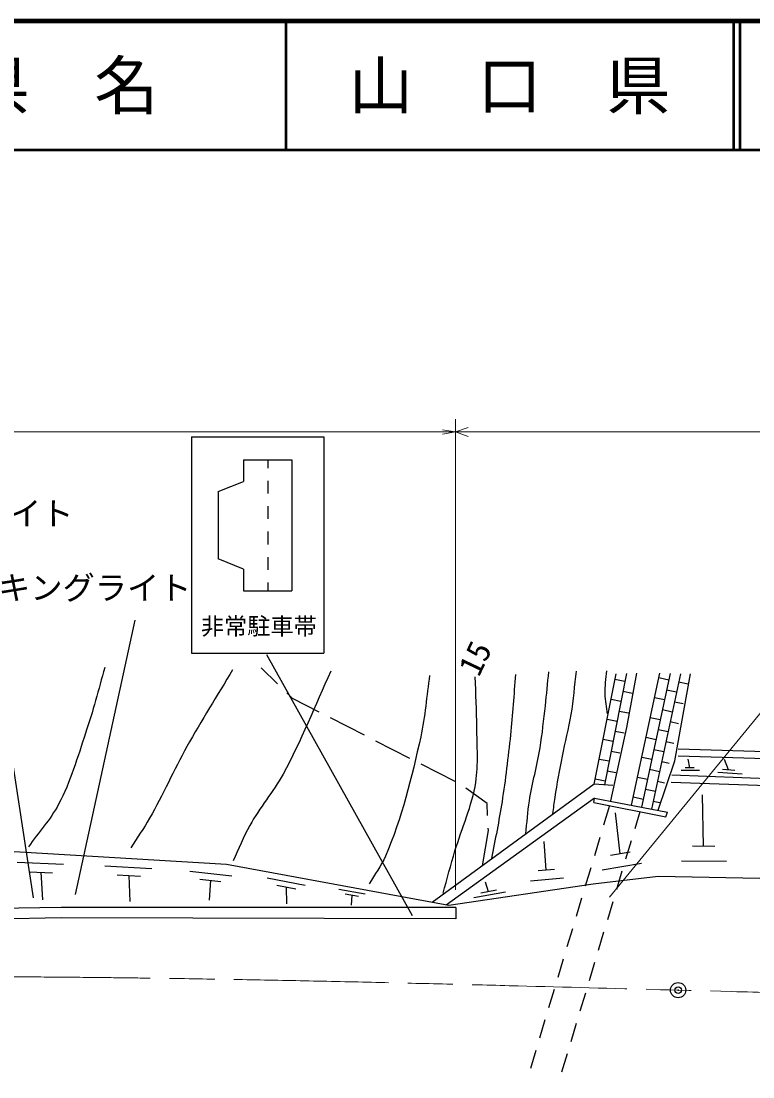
# Model space of a CAD drawing. Units: millimetres, scale not verified. Extents: x 40000 to 680000, y 20000 to 380000.
# Drawn here: x 312450 to 369266, y 298010 to 380000 of the extents above; entities that cross this region are included whole.
import ezdxf
from ezdxf.enums import TextEntityAlignment as Align

# ---------------------------------------------------------------- set-up
doc = ezdxf.new("R2010")
doc.units = ezdxf.units.MM
doc.header["$LTSCALE"] = 1000
doc.header["$PDMODE"] = 32
doc.header["$PDSIZE"] = 500
doc.linetypes.add('CHAIN', pattern=[18.5, 12, -1.5, 3.5, -1.5])
for name, color, linetype, lineweight in [('M-BGD', 7, 'Continuous', 25), ('M-BMK', 2, 'CHAIN', 13), ('M-BMK-SRVR', 3, 'Continuous', 25), ('M-STR-HTXT', 7, 'Continuous', 13), ('M-STR-STRC', 7, 'Continuous', 25), ('M-TTL', 2, 'Continuous', 140), ('M-TTL-LINE', 7, 'Continuous', 50)]:
    doc.layers.add(name, color=color, linetype=linetype, lineweight=lineweight)
doc.layers.add('M-TTL-TXT', color=7, linetype='Continuous')
doc.styles.add('ＭＳ ゴシック', font='')
doc.styles.get('ＭＳ ゴシック').set_extended_font_data('MS Gothic')

# ---------------------------------------------------------------- blocks, each defined once
blk = doc.blocks.new('open_arrow')
at = {"color": 0, "linetype": 'Continuous', "lineweight": -2}
blk.add_lwpolyline([(7.5, 1.25), (0, 0), (7.5, -1.25)], dxfattribs=at)

msp = doc.modelspace()

# ---------------------------------------------------------------- linework, layer by layer
at = {"layer": 'M-BGD'}
for p, q in [((332366, 328528), (331101, 329766)), ((356948, 320748), (358642, 329320)), ((359451, 329340), (357740, 320682)), ((358558, 328891), (359332, 328738)), ((359489, 325145), (360256, 329360)), ((359852, 319115), (362031, 329360)), ((362834, 329340), (360627, 318963)), ((363636, 329320), (361402, 318811)), ((361957, 329014), (362729, 328850)), ((363200, 322564), (364411, 329300)), ((359179, 327963), (359928, 327816)), ((362565, 328078), (363338, 327914)), ((363502, 328686), (364229, 328531)), ((333524, 327395), (333072, 327838)), ((335596, 326335), (333524, 327395)), ((358251, 327342), (359026, 327189)), ((361629, 327470), (362401, 327305)), ((358873, 326414), (359599, 326271)), ((362237, 326533), (363009, 326369)), ((363173, 327141), (363866, 326994)), ((339111, 324536), (336475, 325885)), ((357945, 325793), (358720, 325640)), ((361300, 325925), (362073, 325761)), ((362845, 325597), (363503, 325457)), ((358239, 319437), (359489, 325145)), ((358567, 324865), (359271, 324726)), ((361908, 324988), (362681, 324824)), ((342626, 322738), (339990, 324086)), ((357639, 324244), (358414, 324090)), ((360972, 324380), (361744, 324216)), ((362517, 324052), (363140, 323919)), ((358260, 323316), (358943, 323181)), ((361580, 323444), (362352, 323280)), ((380515, 322927), (363453, 323451)), ((346140, 320939), (343504, 322288)), ((357333, 322694), (358107, 322541)), ((360643, 322836), (361416, 322671)), ((361910, 318711), (363200, 322564)), ((362188, 322507), (362777, 322382)), ((380636, 322362), (363453, 322927)), ((364363, 322017), (364230, 322671)), ((367383, 321847), (367069, 322657)), ((357954, 321767), (358615, 321636)), ((361252, 321899), (362024, 321735)), ((382129, 320748), (362969, 321434)), ((365122, 321799), (363694, 321799)), ((364720, 322017), (364006, 322017)), ((368432, 321516), (366544, 321637)), ((367855, 321816), (366911, 321877)), ((356948, 320748), (344356, 311553)), ((358400, 320627), (356948, 320748)), ((357027, 321145), (357801, 320992)), ((360315, 321291), (361087, 321127)), ((361860, 320963), (362414, 320845)), ((382209, 320224), (362928, 320869)), ((348624, 319252), (346991, 320444)), ((360923, 320354), (361696, 320190)), ((365444, 315918), (365355, 319906)), ((356978, 319659), (345465, 311347)), ((348670, 318314), (348624, 319252)), ((356918, 319316), (356978, 319659)), ((356918, 319316), (362505, 318207)), ((356978, 319659), (362626, 318570)), ((358132, 319075), (357674, 317552)), ((359987, 319746), (360759, 319582)), ((361531, 319418), (362050, 319307)), ((358969, 315340), (358602, 318511)), ((360496, 318606), (360098, 317282)), ((362505, 318207), (362626, 318570)), ((348727, 317139), (348718, 317329)), ((348264, 314407), (348727, 317139)), ((357389, 316607), (356963, 315189)), ((328400, 314516), (304217, 315928)), ((353229, 314061), (353060, 316287)), ((359813, 316337), (359387, 314919)), ((366321, 315912), (364567, 315924)), ((359732, 315467), (358207, 315213)), ((312131, 314694), (315749, 314524)), ((318962, 314411), (322592, 314205)), ((345664, 311310), (328400, 314516)), ((353870, 314121), (352588, 314000)), ((356679, 314244), (356252, 312826)), ((360613, 314570), (357563, 314062)), ((367225, 314736), (363715, 314760)), ((313078, 313942), (314887, 313857)), ((313983, 313899), (314110, 311769)), ((319898, 313692), (321713, 313589)), ((320805, 313641), (320890, 311638)), ((325537, 313985), (328817, 313622)), ((326327, 313374), (327966, 313192)), ((327147, 313283), (327056, 311722)), ((331563, 313463), (334503, 312906)), ((354568, 313439), (352003, 313197)), ((361900, 313568), (356857, 312984)), ((359103, 313974), (358676, 312556)), ((383722, 313125), (361900, 313568)), ((332304, 312892), (333774, 312613)), ((333039, 312753), (333057, 311458)), ((337106, 312582), (339175, 312219)), ((356857, 312984), (345664, 311310)), ((349367, 312502), (348133, 312284)), ((348750, 312393), (348508, 313143)), ((337609, 312225), (338644, 312044)), ((338126, 312134), (338084, 311336)), ((350065, 312360), (347596, 311925)), ((355968, 311881), (355542, 310463)), ((358392, 311611), (357966, 310194)), ((315562, 311158), (281356, 310634)), ((346198, 311158), (315562, 311158)), ((346198, 311158), (346198, 310291)), ((315562, 310352), (281316, 309706)), ((346198, 310291), (315562, 310352)), ((355257, 309518), (354831, 308100)), ((357681, 309248), (357255, 307831)), ((354547, 307155), (354120, 305737)), ((356971, 306885), (356544, 305468)), ((353836, 304792), (353409, 303374)), ((356260, 304522), (355834, 303105)), ((353125, 302429), (352699, 301011)), ((355549, 302160), (355123, 300742)), ((352415, 300066), (351988, 298648)), ((354839, 299797), (354412, 298379))]:
    msp.add_line(p, q, dxfattribs=at)
for points, knots in [([(318951, 329794), (318453, 328100), (318021, 326385), (317458, 324712), (316831, 322844), (316286, 320925), (315361, 319185), (314726, 317993), (313801, 316980), (313021, 315878)], [0, 0, 0, 0, 1, 1, 1, 2, 2, 2, 3, 3, 3, 3]), ([(328874, 329633), (327690, 327643), (326451, 325685), (325324, 323663), (324305, 321835), (323463, 319910), (322420, 318096), (321968, 317311), (321452, 316563), (320967, 315797)], [0, 0, 0, 0, 1, 1, 1, 2, 2, 2, 3, 3, 3, 3]), ([(336497, 329512), (335260, 326849), (334205, 324095), (332786, 321525), (332020, 320137), (330974, 318917), (330205, 317532), (329714, 316648), (329344, 315703), (328914, 314789)], [0, 0, 0, 0, 1, 1, 1, 2, 2, 2, 3, 3, 3, 3]), ([(344161, 329189), (343933, 327602), (343818, 325995), (343476, 324429), (342787, 321279), (342013, 318111), (340733, 315152), (340405, 314394), (339899, 313726), (339482, 313014)], [0, 0, 0, 0, 1, 1, 1, 2, 2, 2, 3, 3, 3, 3]), ([(345210, 312288), (345519, 313377), (345819, 314469), (346138, 315555), (346660, 317335), (347462, 319048), (347751, 320880), (347974, 322288), (347841, 323730), (347832, 325155), (347824, 326460), (347751, 327764), (347711, 329068)], [0, 0, 0, 0, 1, 1, 1, 2, 2, 2, 3, 3, 3, 4, 4, 4, 4]), ([(350837, 329270), (350706, 327703), (350608, 326134), (350444, 324570), (350262, 322835), (350055, 321101), (349788, 319377), (349560, 317901), (349251, 316439), (348982, 314970)], [0, 0, 0, 0, 1, 1, 1, 2, 2, 2, 3, 3, 3, 3]), ([(351634, 316886), (351728, 317740), (351784, 318599), (351916, 319448), (352131, 320830), (352517, 322181), (352743, 323562), (352920, 324645), (353033, 325738), (353156, 326829), (353256, 327709), (353331, 328591), (353419, 329471)], [0, 0, 0, 0, 1, 1, 1, 2, 2, 2, 3, 3, 3, 4, 4, 4, 4]), ([(355536, 329522), (355402, 328399), (355317, 327269), (355133, 326154), (354953, 325062), (354658, 323992), (354447, 322906), (354242, 321847), (354045, 320786), (353883, 319720), (353818, 319298), (353775, 318873), (353721, 318449)], [0, 0, 0, 0, 1, 1, 1, 2, 2, 2, 3, 3, 3, 4, 4, 4, 4]), ([(357977, 326194), (357916, 326712), (357808, 327226), (357795, 327747), (357781, 328346), (357876, 328944), (357916, 329542)], [0, 0, 0, 0, 1, 1, 1, 2, 2, 2, 2])]:
    msp.add_open_spline(points, degree=3, knots=knots, dxfattribs=at)
at = {"layer": 'M-BMK'}
msp.add_open_spline([(562252, 288905), (552202, 290138), (542163, 291468), (532102, 292605), (520481, 293918), (508844, 295085), (497204, 296209), (485813, 297308), (474416, 298342), (463011, 299281), (450886, 300279), (438756, 301231), (426614, 302002), (414404, 302777), (402184, 303407), (389960, 303918), (381131, 304287), (372296, 304511), (363462, 304746), (348735, 305138), (334006, 305548), (319274, 305717), (308514, 305840), (297752, 305824), (286991, 305747), (279277, 305692), (271562, 305577), (263850, 305395), (249865, 305066), (235882, 304642), (221906, 304060), (213813, 303723), (205725, 303284), (197639, 302812), (186406, 302156), (175178, 301405), (163953, 300611), (152790, 299822), (141625, 299046), (130477, 298065), (117666, 296937), (104876, 295583), (92087, 294226), (83080, 293271), (74084, 292207), (65083, 291198)], degree=3, knots=[0, 0, 0, 0, 1, 1, 1, 2, 2, 2, 3, 3, 3, 4, 4, 4, 5, 5, 5, 6, 6, 6, 7, 7, 7, 8, 8, 8, 9, 9, 9, 10, 10, 10, 11, 11, 11, 12, 12, 12, 13, 13, 13, 14, 14, 14, 15, 15, 15, 15], dxfattribs=at)
at = {"layer": 'M-BMK-SRVR'}
msp.add_circle((363462, 304746), 592, dxfattribs=at)
msp.add_point((363462, 304746), dxfattribs=at)
at = {"layer": 'M-STR-HTXT'}
for p, q in [((346174, 312536), (346174, 349084)), ((346174, 348097), (102189, 348097)), ((346174, 348097), (347161, 348442)), ((374424, 348097), (346174, 348097)), ((346174, 348097), (347161, 347751)), ((358129, 311974), (373785, 331085))]:
    msp.add_line(p, q, dxfattribs=at)
at = {"layer": 'M-STR-STRC'}
for p, q in [((325679, 347707), (325679, 330928)), ((325679, 347707), (335943, 347707)), ((335943, 347707), (335943, 330928)), ((329725, 345931), (333476, 345931)), ((329725, 345931), (329725, 344253)), ((331600, 345931), (331600, 345289)), ((333476, 345931), (333476, 335764)), ((327751, 343463), (329725, 344253)), ((331600, 344302), (331600, 343315)), ((327751, 343463), (327751, 338232)), ((331600, 342328), (331600, 341341)), ((331600, 340354), (331600, 339367)), ((313405, 311912), (309141, 339752)), ((329725, 337442), (327751, 338232)), ((331600, 338380), (331600, 337393)), ((329725, 337442), (329725, 335764)), ((331600, 336406), (331600, 335764)), ((329725, 335764), (333476, 335764)), ((316665, 312163), (321305, 333482)), ((325679, 330928), (335943, 330928)), ((342828, 310525), (331533, 330778))]:
    msp.add_line(p, q, dxfattribs=at)
at = {"layer": 'M-TTL'}
msp.add_line((680000, 380000), (40000, 380000), dxfattribs=at)
at = {"layer": 'M-TTL-LINE'}
for p, q in [((333000, 380000), (333000, 370000)), ((367750, 380000), (367750, 370000)), ((368250, 380000), (368250, 370000)), ((40000, 370000), (680000, 370000))]:
    msp.add_line(p, q, dxfattribs=at)

# ---------------------------------------------------------------- block references
at = {"layer": 'M-STR-HTXT', "xscale": 133, "yscale": 133, "rotation": 180}
msp.add_blockref('open_arrow', (346174, 348097), dxfattribs=at)

# ---------------------------------------------------------------- texts
at = {"layer": 'M-BGD', "style": 'ＭＳ ゴシック'}
msp.add_text('15', height=1833, rotation=64.622, dxfattribs=at).set_placement((347161, 329395), align=Align.MIDDLE_LEFT)
at = {"layer": 'M-STR-STRC', "style": 'ＭＳ ゴシック'}
for p in [(309016, 340299), (318170, 334530)]:
    msp.add_text('キングライト', height=1833, dxfattribs=at).set_placement(p, align=Align.BOTTOM_CENTER)
msp.add_text('非常駐車帯', height=1320, dxfattribs=at).set_placement((326410, 331957), align=Align.BOTTOM_LEFT)
at = {"layer": 'M-TTL-TXT', "style": 'ＭＳ ゴシック'}
for s, p in [('県\u3000名', (315625, 375000)), ('山\u3000口\u3000県', (350375, 375000))]:
    msp.add_text(s, height=3666, dxfattribs=at).set_placement(p, align=Align.MIDDLE_CENTER)

doc.saveas('drawing.dxf')
